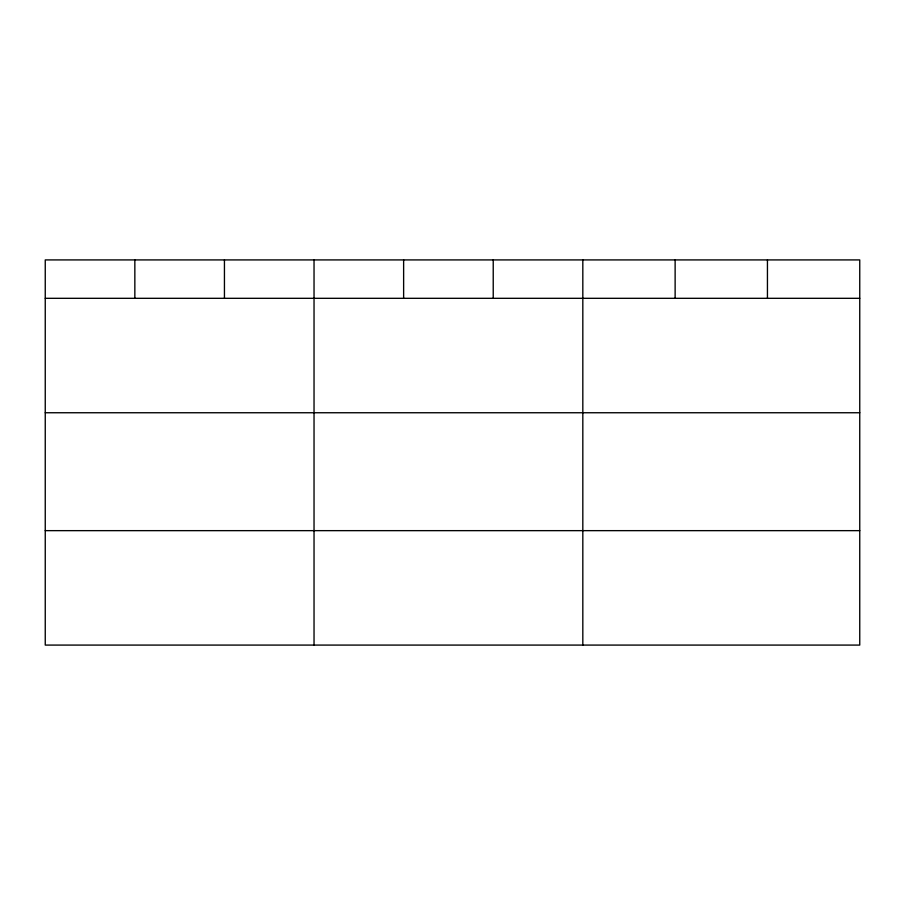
<?xml version="1.0" encoding="UTF-8"?>
<svg xmlns="http://www.w3.org/2000/svg" width="905" height="905" viewBox="0 0 905 905"><rect width="100%" height="100%" fill="white"/><g stroke="black" fill="none" stroke-linecap="round" stroke-linejoin="round"><path stroke-width="1.36" d="M859.75 412.748L859.75 259.916L45.25 259.916L45.25 645.084L859.75 645.084L859.75 412.748L45.25 412.748M45.25 298.311L859.75 298.311M45.25 530.647L859.75 530.647M767.44 259.916L767.44 298.311M675.13 259.916L675.13 298.311M582.82 259.916L582.82 645.084M493.225 259.916L493.225 298.311M403.63 259.916L403.63 298.311M314.035 259.916L314.035 645.084M224.44 259.916L224.44 298.311M134.845 259.916L134.845 298.311"/></g></svg>
